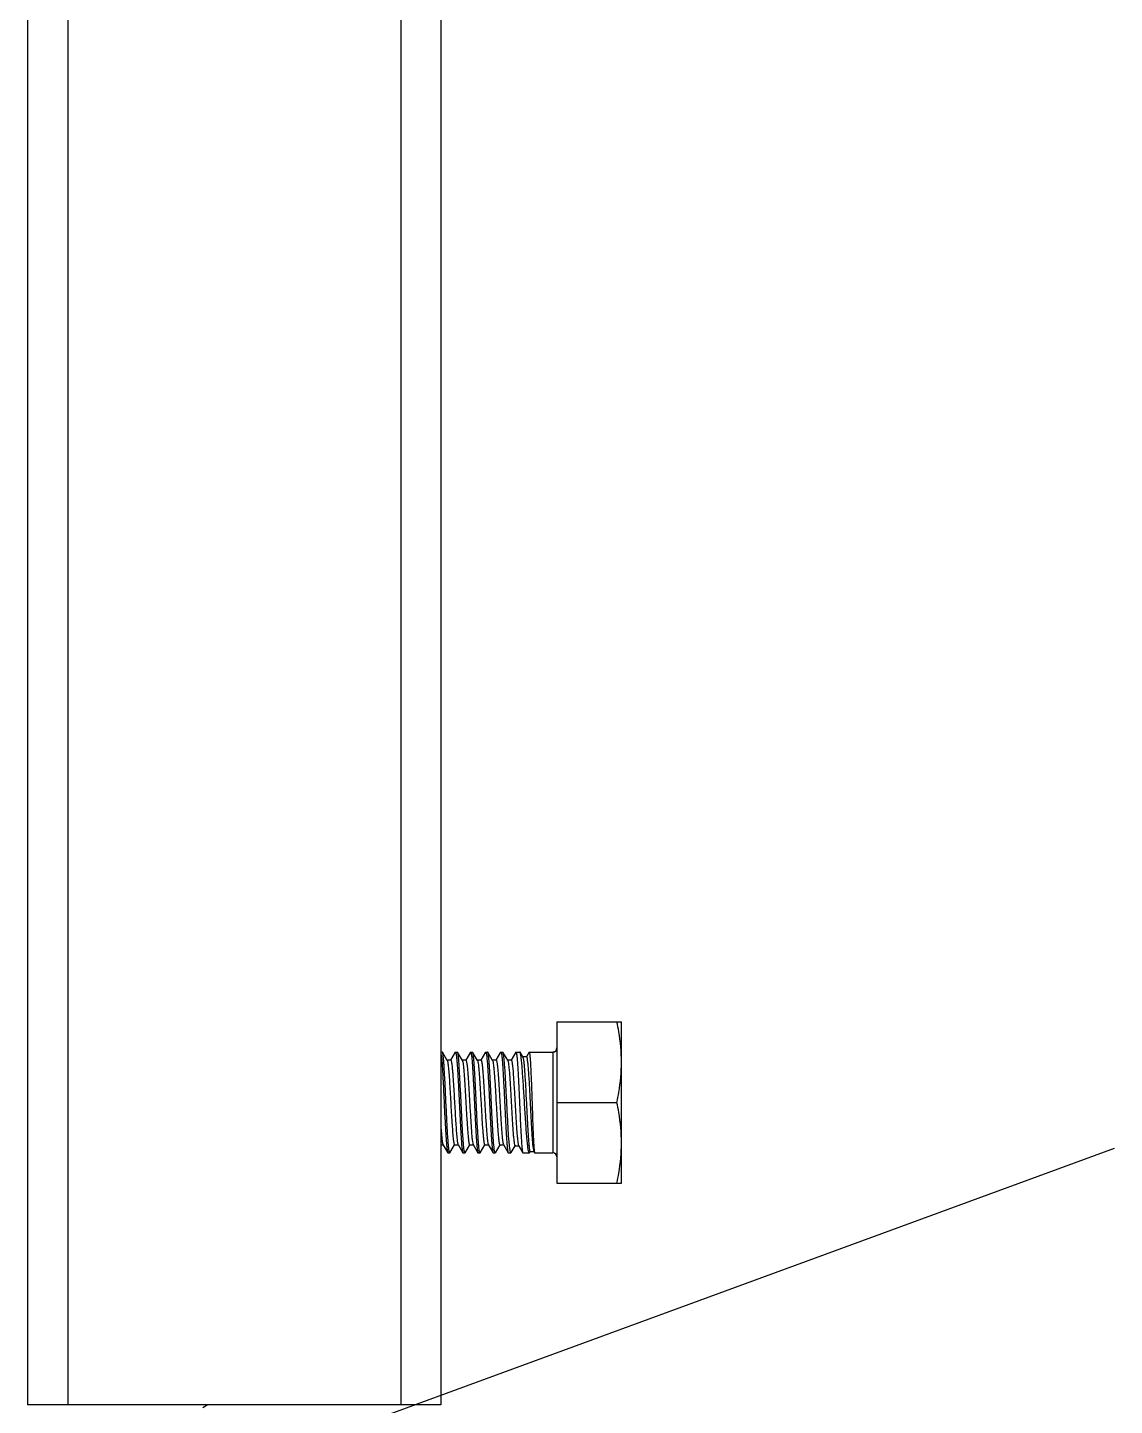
# Model space of a CAD drawing. Extents: x 1725261 to 1937680, y 860327 to 1571294.
# Drawn here: x 1839455 to 1840739, y 1249424 to 1251051 of the extents above; entities that cross this region are included whole.
import ezdxf

# ---------------------------------------------------------------- set-up
doc = ezdxf.new("R2010")
doc.units = 0
doc.header["$LTSCALE"] = 1000
doc.header["$MEASUREMENT"] = 0
doc.styles.get("Standard").update_dxf_attribs({"font": 'gbenor.shx', "bigfont": 'gbcbig.shx'})
doc.dimstyles.get("Standard").update_dxf_attribs({"dimtxt": 0.18, "dimasz": 0.18, "dimexe": 0.18, "dimexo": 0.0625, "dimgap": 0.09, "dimtad": 0, "dimtih": 1, "dimtoh": 1, "dimdec": 4, "dimzin": 0, "dimdsep": 46, "dimtxsty": 'Standard', "dimcen": 0.09, "dimadec": 0, "dimazin": 0, "dimtfac": 1, "dimtdec": 4, "dimtofl": 0, "dimtmove": 0, "dimatfit": 3, "dimfxl": 0, "dimtolj": 1, "dimtzin": 0, "dimarcsym": 0})

msp = doc.modelspace()

# ---------------------------------------------------------------- linework, layer by layer
at = {"linetype": 'Continuous'}
for p, q in [((1839455.3, 1253389.7), (1839455.3, 1249424.6)), ((1839502.9, 1253389.7), (1839502.9, 1249424.6)), ((1839895.9, 1253389.7), (1839895.9, 1249424.6)), ((1839943.5, 1253389.7), (1839943.5, 1249424.6)), ((1840080.4, 1249877), (1840156.6, 1249877)), ((1840080.4, 1249877), (1840080.4, 1249686.5)), ((1840156.6, 1249686.5), (1840156.6, 1249877)), ((1839943.5, 1249841.3), (1839945, 1249841.3)), ((1839950.8, 1249831.4), (1839945.2, 1249841.1)), ((1839955, 1249831.6), (1839950.7, 1249831.6)), ((1839960.4, 1249841.1), (1839954.9, 1249831.6)), ((1839960.4, 1249841.1), (1839960.6, 1249841.3)), ((1839960.6, 1249841.3), (1839962.8, 1249841.3)), ((1839963.1, 1249841.1), (1839962.8, 1249841.3)), ((1839968.7, 1249831.4), (1839963.1, 1249841.1)), ((1839972.9, 1249831.6), (1839968.5, 1249831.6)), ((1839978.2, 1249841.1), (1839972.7, 1249831.6)), ((1839978.2, 1249841.1), (1839978.5, 1249841.3)), ((1839978.5, 1249841.3), (1839980.7, 1249841.3)), ((1839980.9, 1249841.1), (1839980.7, 1249841.3)), ((1839986.5, 1249831.4), (1839980.9, 1249841.1)), ((1839990.7, 1249831.6), (1839986.4, 1249831.6)), ((1839996.1, 1249841.1), (1839990.6, 1249831.6)), ((1839996.1, 1249841.1), (1839996.3, 1249841.3)), ((1839996.3, 1249841.3), (1839998.5, 1249841.3)), ((1839998.8, 1249841.1), (1839998.5, 1249841.3)), ((1840004.4, 1249831.4), (1839998.8, 1249841.1)), ((1840008.6, 1249831.6), (1840004.3, 1249831.6)), ((1840004.4, 1249831.4), (1840004.5, 1249831.3)), ((1840013.9, 1249841.1), (1840008.4, 1249831.6)), ((1840013.9, 1249841.1), (1840014.2, 1249841.3)), ((1840014.2, 1249841.3), (1840016.5, 1249841.3)), ((1840016.7, 1249841.1), (1840016.5, 1249841.3)), ((1840022.3, 1249831.5), (1840016.7, 1249841.1)), ((1840026.4, 1249831.7), (1840022.1, 1249831.7)), ((1840031.8, 1249841.1), (1840026.3, 1249831.7)), ((1840031.8, 1249841.1), (1840032, 1249841.3)), ((1840032, 1249841.3), (1840036.5, 1249841.3)), ((1840036.9, 1249841), (1840036.5, 1249841.3)), ((1840040, 1249835.6), (1840036.9, 1249841)), ((1840044.4, 1249835.6), (1840040, 1249835.6)), ((1840040.2, 1249835.3), (1840040, 1249835.6)), ((1840044.3, 1249835.6), (1840044.2, 1249835.6)), ((1840047.5, 1249841.2), (1840044.3, 1249835.6)), ((1840047.5, 1249841.2), (1840047.6, 1249841.3)), ((1840047.6, 1249841.3), (1840075.6, 1249841.3)), ((1840075.6, 1249841.3), (1840075.6, 1249722.2)), ((1840080.4, 1249781.8), (1840151.2, 1249781.8)), ((1839943.5, 1249731.9), (1839945.9, 1249731.9)), ((1839945.8, 1249732.1), (1839951.4, 1249722.4)), ((1839951.4, 1249722.4), (1839951.7, 1249722.2)), ((1839951.7, 1249722.2), (1839953.9, 1249722.2)), ((1839954.1, 1249722.4), (1839953.9, 1249722.2)), ((1839954.1, 1249722.4), (1839959.6, 1249731.9)), ((1839959.5, 1249731.9), (1839963.8, 1249731.9)), ((1839963.7, 1249732.1), (1839969.3, 1249722.4)), ((1839969.3, 1249722.4), (1839969.5, 1249722.2)), ((1839969.5, 1249722.2), (1839971.8, 1249722.2)), ((1839972, 1249722.4), (1839971.8, 1249722.2)), ((1839972, 1249722.4), (1839977.5, 1249731.9)), ((1839977.3, 1249731.9), (1839981.7, 1249731.9)), ((1839981.5, 1249732.1), (1839987.1, 1249722.4)), ((1839987.1, 1249722.4), (1839987.4, 1249722.2)), ((1839987.4, 1249722.2), (1839989.6, 1249722.2)), ((1839989.9, 1249722.4), (1839989.6, 1249722.2)), ((1839989.9, 1249722.4), (1839995.3, 1249731.9)), ((1839995.2, 1249731.9), (1839999.5, 1249731.9)), ((1839999.4, 1249732.1), (1840005, 1249722.4)), ((1840005, 1249722.4), (1840005.2, 1249722.2)), ((1840005.2, 1249722.2), (1840007.5, 1249722.2)), ((1840007.7, 1249722.4), (1840007.5, 1249722.2)), ((1840007.7, 1249722.4), (1840013.2, 1249731.9)), ((1840013, 1249731.9), (1840017.4, 1249731.9)), ((1840017.1, 1249732.4), (1840017.2, 1249732.1)), ((1840017.2, 1249732.1), (1840022.9, 1249722.4)), ((1840022.9, 1249722.4), (1840023.1, 1249722.2)), ((1840023.1, 1249722.2), (1840026.1, 1249722.2)), ((1840026.4, 1249722.5), (1840026.1, 1249722.2)), ((1840026.4, 1249722.5), (1840031.1, 1249730.6)), ((1840030.9, 1249730.6), (1840035.3, 1249730.6)), ((1840035.1, 1249730.8), (1840040, 1249722.4)), ((1840040, 1249722.4), (1840040.2, 1249722.2)), ((1840040.2, 1249722.2), (1840047.9, 1249722.2)), ((1840048.3, 1249722.6), (1840047.9, 1249722.2)), ((1840048.3, 1249722.6), (1840048.9, 1249723.6)), ((1840048.8, 1249723.7), (1840053.2, 1249723.7)), ((1840053.1, 1249723.9), (1840054, 1249722.3)), ((1840054, 1249722.3), (1840054.1, 1249722.2)), ((1840054.1, 1249722.2), (1840075.6, 1249722.2)), ((1840080.4, 1249686.5), (1840156.6, 1249686.5)), ((1839943.5, 1249424.6), (1839455.3, 1249424.6)), ((1839662.4, 1249421.6), (1839667.5, 1249424.6))]:
    msp.add_line(p, q, dxfattribs=at)
for centre, start, end in [((1840075.6, 1249846.1), 270, 0), ((1840075.6, 1249717.5), 0, 90)]:
    msp.add_arc(centre, 4.76, start, end, dxfattribs=at)
for points, knots in [([(1840156.6, 1249829.4), (1840156.6, 1249841.4), (1840155.1, 1249857.4), (1840152.1, 1249873.1), (1840151.2, 1249877)], [0, 0, 0, 0, 0.749211, 1, 1, 1, 1]), ([(1839943.5, 1249839.2), (1839944, 1249836.6), (1839944.6, 1249829.5), (1839945.5, 1249816.7), (1839946.3, 1249800.2), (1839946.9, 1249788.1), (1839947.2, 1249781.8)], [0, 0, 0, 0, 0.140047, 0.370694, 0.667791, 1, 1, 1, 1]), ([(1839945.2, 1249841.1), (1839945.2, 1249841.1), (1839945.1, 1249841.2), (1839945, 1249841.3), (1839945, 1249841.3)], [0, 0, 0, 0, 0.33644, 1, 1, 1, 1]), ([(1839948.1, 1249807.9), (1839947.9, 1249812.2), (1839947.6, 1249818.3), (1839947.1, 1249825.9), (1839946.7, 1249830.6), (1839946.3, 1249834.5), (1839946, 1249837.6), (1839945.6, 1249839.6), (1839945.4, 1249840.7), (1839945.2, 1249841.1)], [0, 0, 0, 0, 0.384278, 0.548795, 0.691198, 0.809122, 0.900672, 0.964483, 1, 1, 1, 1]), ([(1839950.8, 1249831.4), (1839951, 1249831.1), (1839951.3, 1249830.1), (1839951.6, 1249828.3), (1839951.9, 1249825.8), (1839952.5, 1249821), (1839953.1, 1249813.6), (1839953.5, 1249807.2), (1839953.7, 1249803.7)], [0, 0, 0, 0, 0.038835, 0.104857, 0.1976, 0.315752, 0.620526, 1, 1, 1, 1]), ([(1839955, 1249831.6), (1839955.2, 1249831.6), (1839955.6, 1249830.8), (1839955.9, 1249829.5), (1839956.3, 1249827), (1839956.6, 1249823.8), (1839957, 1249819.7), (1839957.6, 1249812.9), (1839957.9, 1249807.5), (1839958.2, 1249803.7)], [0, 0, 0, 0, 0.022134, 0.075093, 0.160257, 0.276417, 0.421479, 0.592671, 1, 1, 1, 1]), ([(1839960.6, 1249841.3), (1839960.7, 1249841.3), (1839960.9, 1249841.1), (1839961.1, 1249840.3), (1839961.5, 1249838.6), (1839961.8, 1249835.8), (1839962.2, 1249831.9), (1839962.6, 1249827.1), (1839963, 1249821.4), (1839963.4, 1249814.9), (1839963.6, 1249810.3), (1839963.8, 1249807.9)], [0, 0, 0, 0, 0.007293, 0.021459, 0.073997, 0.159035, 0.275243, 0.420481, 0.591942, 0.786408, 1, 1, 1, 1]), ([(1839967.3, 1249781.8), (1839966.9, 1249789), (1839966.4, 1249799.5), (1839965.7, 1249812.9), (1839965.2, 1249821.6), (1839964.7, 1249828.9), (1839964.2, 1249834.6), (1839963.8, 1249838.3), (1839963.4, 1249840.2), (1839963.2, 1249840.9), (1839963.1, 1249841.1)], [0, 0, 0, 0, 0.363934, 0.530187, 0.678191, 0.802879, 0.899992, 0.966292, 0.987243, 1, 1, 1, 1]), ([(1839968.7, 1249831.4), (1839968.8, 1249831.2), (1839969, 1249830.6), (1839969.4, 1249828.8), (1839969.8, 1249825.5), (1839970.4, 1249820.4), (1839970.9, 1249814), (1839971.4, 1249806.3), (1839971.9, 1249797.8), (1839972.5, 1249788.7), (1839973, 1249779.3), (1839973.5, 1249770.1), (1839974.1, 1249761.2), (1839974.6, 1249753.1), (1839975.1, 1249746.1), (1839975.6, 1249740.3), (1839976.1, 1249736.4), (1839976.5, 1249734), (1839976.7, 1249732.9), (1839976.9, 1249732.2), (1839977.2, 1249731.9), (1839977.3, 1249731.9)], [0, 0, 0, 0, 0.007395, 0.019019, 0.054844, 0.106491, 0.172173, 0.249556, 0.335869, 0.428015, 0.522682, 0.616468, 0.706, 0.788063, 0.859716, 0.918399, 0.962047, 0.977755, 0.989231, 0.996485, 1, 1, 1, 1]), ([(1839972.9, 1249831.6), (1839973, 1249831.6), (1839973.2, 1249831.3), (1839973.4, 1249830.6), (1839973.7, 1249829.5), (1839974.1, 1249827.2), (1839974.6, 1249823.2), (1839975.1, 1249817.5), (1839975.6, 1249810.4), (1839976.1, 1249802.3), (1839976.7, 1249793.4), (1839977.2, 1249784.2), (1839977.7, 1249774.8), (1839978.3, 1249765.7), (1839978.8, 1249757.2), (1839979.3, 1249749.6), (1839979.8, 1249743.1), (1839980.3, 1249738), (1839980.8, 1249734.7), (1839981.2, 1249732.9), (1839981.4, 1249732.3), (1839981.5, 1249732.1)], [0, 0, 0, 0, 0.003516, 0.010771, 0.022251, 0.037961, 0.081618, 0.140314, 0.21198, 0.294058, 0.383605, 0.477402, 0.572078, 0.664229, 0.750542, 0.827917, 0.893586, 0.945213, 0.981012, 0.992619, 1, 1, 1, 1]), ([(1839978.5, 1249841.3), (1839978.6, 1249841.3), (1839978.8, 1249840.8), (1839979.1, 1249840), (1839979.3, 1249838.5), (1839979.6, 1249836.6), (1839979.9, 1249834.1), (1839980.3, 1249829.8), (1839980.7, 1249823.3), (1839981.3, 1249814.4), (1839981.8, 1249804.3), (1839982.4, 1249793.2), (1839982.7, 1249785.6), (1839982.9, 1249781.8)], [0, 0, 0, 0, 0.006687, 0.021748, 0.045922, 0.079138, 0.121135, 0.17154, 0.295605, 0.446631, 0.618866, 0.805704, 1, 1, 1, 1]), ([(1839985.2, 1249781.8), (1839984.8, 1249789), (1839984.3, 1249799.5), (1839983.6, 1249812.9), (1839983.1, 1249821.6), (1839982.6, 1249828.9), (1839982.1, 1249834.6), (1839981.6, 1249838.3), (1839981.2, 1249840.2), (1839981, 1249840.9), (1839980.9, 1249841.1)], [0, 0, 0, 0, 0.363936, 0.530191, 0.678194, 0.802878, 0.899991, 0.966291, 0.987243, 1, 1, 1, 1]), ([(1839986.5, 1249831.4), (1839986.7, 1249831.2), (1839986.9, 1249830.6), (1839987.3, 1249828.8), (1839987.7, 1249825.5), (1839988.2, 1249820.4), (1839988.7, 1249814), (1839989.3, 1249806.3), (1839989.8, 1249797.8), (1839990.3, 1249788.7), (1839990.9, 1249779.3), (1839991.4, 1249770.1), (1839991.9, 1249761.2), (1839992.4, 1249753.1), (1839993, 1249746.1), (1839993.5, 1249740.3), (1839993.9, 1249736.4), (1839994.3, 1249734), (1839994.6, 1249732.9), (1839994.8, 1249732.2), (1839995.1, 1249731.9), (1839995.2, 1249731.9)], [0, 0, 0, 0, 0.007397, 0.019019, 0.054844, 0.106491, 0.172173, 0.249556, 0.335869, 0.428015, 0.522683, 0.616468, 0.706, 0.788064, 0.859716, 0.918399, 0.962047, 0.977754, 0.989232, 0.996484, 1, 1, 1, 1]), ([(1839990.7, 1249831.6), (1839990.8, 1249831.6), (1839991.1, 1249831.3), (1839991.3, 1249830.6), (1839991.6, 1249829.5), (1839992, 1249827.2), (1839992.4, 1249823.2), (1839992.9, 1249817.5), (1839993.5, 1249810.4), (1839994, 1249802.3), (1839994.5, 1249793.4), (1839995, 1249784.2), (1839995.6, 1249774.8), (1839996.1, 1249765.7), (1839996.6, 1249757.2), (1839997.2, 1249749.6), (1839997.7, 1249743.1), (1839998.2, 1249738), (1839998.6, 1249734.7), (1839999, 1249732.9), (1839999.2, 1249732.3), (1839999.4, 1249732.1)], [0, 0, 0, 0, 0.003515, 0.010771, 0.022249, 0.037962, 0.081619, 0.140314, 0.21198, 0.294058, 0.383605, 0.477402, 0.572078, 0.664229, 0.750541, 0.827917, 0.893586, 0.945213, 0.981012, 0.992621, 1, 1, 1, 1]), ([(1839996.3, 1249841.3), (1839996.4, 1249841.3), (1839996.7, 1249840.8), (1839996.9, 1249840), (1839997.2, 1249838.5), (1839997.5, 1249836.6), (1839997.7, 1249834.1), (1839998.1, 1249829.8), (1839998.6, 1249823.3), (1839999.1, 1249814.4), (1839999.7, 1249804.3), (1840000.2, 1249793.2), (1840000.6, 1249785.6), (1840000.8, 1249781.8)], [0, 0, 0, 0, 0.006686, 0.021748, 0.045922, 0.079137, 0.121134, 0.171539, 0.2956, 0.446625, 0.618862, 0.805702, 1, 1, 1, 1]), ([(1840003, 1249781.8), (1840002.7, 1249789), (1840002.2, 1249799.5), (1840001.5, 1249812.9), (1840000.9, 1249821.6), (1840000.4, 1249828.9), (1839999.9, 1249834.6), (1839999.5, 1249838.3), (1839999.1, 1249840.2), (1839998.9, 1249840.9), (1839998.8, 1249841.1)], [0, 0, 0, 0, 0.363938, 0.530193, 0.678196, 0.802878, 0.89999, 0.96629, 0.987243, 1, 1, 1, 1]), ([(1840004.5, 1249831.3), (1840004.8, 1249830.7), (1840005.1, 1249828.8), (1840005.6, 1249825.1), (1840006.1, 1249819.9), (1840006.6, 1249813.4), (1840007.2, 1249805.7), (1840007.7, 1249797.2), (1840008.2, 1249788.1), (1840008.7, 1249778.8), (1840009.3, 1249769.7), (1840009.8, 1249760.9), (1840010.3, 1249752.9), (1840010.8, 1249745.9), (1840011.4, 1249740.2), (1840011.8, 1249736.3), (1840012.2, 1249734), (1840012.5, 1249732.9), (1840012.7, 1249732.2), (1840012.9, 1249731.9), (1840013, 1249731.9)], [0, 0, 0, 0, 0.020603, 0.057806, 0.110504, 0.176892, 0.254638, 0.340995, 0.432905, 0.527106, 0.620258, 0.709056, 0.790352, 0.861271, 0.919315, 0.962468, 0.977994, 0.989339, 0.996513, 1, 1, 1, 1]), ([(1840008.6, 1249831.6), (1840008.7, 1249831.6), (1840009, 1249831.3), (1840009.2, 1249830.7), (1840009.4, 1249829.6), (1840009.8, 1249827.3), (1840010.3, 1249823.5), (1840010.8, 1249817.9), (1840011.3, 1249811), (1840011.8, 1249803.1), (1840012.3, 1249794.4), (1840013, 1249782.3), (1840013.7, 1249770.2), (1840014.4, 1249758.5), (1840014.9, 1249750.8), (1840015.5, 1249744.2), (1840015.9, 1249738.9), (1840016.5, 1249735.1), (1840016.8, 1249733.1), (1840017.1, 1249732.4)], [0, 0, 0, 0, 0.003451, 0.010528, 0.02171, 0.037015, 0.079558, 0.136815, 0.206829, 0.287179, 0.375068, 0.467432, 0.652658, 0.739058, 0.81724, 0.884486, 0.938474, 0.977372, 1, 1, 1, 1]), ([(1840014.2, 1249841.3), (1840014.3, 1249841.3), (1840014.6, 1249840.8), (1840014.8, 1249840), (1840015.1, 1249838.5), (1840015.3, 1249836.6), (1840015.6, 1249834.1), (1840016, 1249829.8), (1840016.5, 1249823.3), (1840017, 1249814.4), (1840017.5, 1249804.3), (1840018.1, 1249793.2), (1840018.5, 1249785.6), (1840018.6, 1249781.8)], [0, 0, 0, 0, 0.006686, 0.021748, 0.045923, 0.079138, 0.121135, 0.171539, 0.295599, 0.446623, 0.618861, 0.805701, 1, 1, 1, 1]), ([(1840021.2, 1249781.8), (1840020.8, 1249789), (1840020.3, 1249799.5), (1840019.5, 1249812.9), (1840019, 1249821.6), (1840018.4, 1249828.9), (1840017.9, 1249834.6), (1840017.5, 1249838.2), (1840017, 1249840.2), (1840016.8, 1249840.9), (1840016.7, 1249841.1)], [0, 0, 0, 0, 0.36329, 0.529314, 0.6772, 0.8019, 0.899174, 0.965796, 0.986969, 1, 1, 1, 1]), ([(1840022.3, 1249831.5), (1840022.4, 1249831.3), (1840022.6, 1249830.7), (1840023, 1249828.8), (1840023.4, 1249825.5), (1840024, 1249820.3), (1840024.5, 1249813.7), (1840025, 1249805.9), (1840025.6, 1249797.2), (1840026.1, 1249788), (1840026.6, 1249778.5), (1840027.2, 1249769.1), (1840027.7, 1249760.2), (1840028.2, 1249752), (1840028.7, 1249744.8), (1840029.3, 1249739), (1840029.7, 1249735.1), (1840030.1, 1249732.8), (1840030.4, 1249731.6), (1840030.6, 1249730.9), (1840030.8, 1249730.6), (1840030.9, 1249730.6)], [0, 0, 0, 0, 0.007409, 0.01909, 0.055149, 0.107148, 0.173245, 0.251046, 0.337725, 0.430132, 0.524922, 0.618672, 0.708016, 0.789761, 0.861007, 0.919255, 0.962504, 0.978047, 0.989392, 0.996551, 1, 1, 1, 1]), ([(1840026.4, 1249831.7), (1840026.6, 1249831.7), (1840026.8, 1249831.4), (1840027, 1249830.7), (1840027.3, 1249829.5), (1840027.7, 1249827.2), (1840028.2, 1249823.1), (1840028.7, 1249817.2), (1840029.2, 1249810), (1840029.7, 1249801.8), (1840030.3, 1249792.8), (1840030.8, 1249783.3), (1840031.3, 1249773.9), (1840031.9, 1249764.7), (1840032.4, 1249756), (1840032.9, 1249748.3), (1840033.5, 1249741.8), (1840034, 1249736.7), (1840034.4, 1249733.4), (1840034.8, 1249731.6), (1840035, 1249731), (1840035.1, 1249730.8)], [0, 0, 0, 0, 0.003529, 0.010847, 0.022435, 0.038293, 0.08234, 0.141503, 0.213655, 0.296174, 0.386062, 0.480058, 0.574763, 0.666765, 0.752768, 0.829708, 0.894868, 0.945981, 0.981331, 0.99276, 1, 1, 1, 1]), ([(1840032, 1249841.3), (1840032.1, 1249841.3), (1840032.4, 1249840.8), (1840032.6, 1249840), (1840032.8, 1249838.5), (1840033.1, 1249836.6), (1840033.3, 1249834.1), (1840033.7, 1249829.8), (1840034.2, 1249823.3), (1840034.7, 1249814.4), (1840035.2, 1249804.3), (1840035.7, 1249793.2), (1840036, 1249785.6), (1840036.2, 1249781.8)], [0, 0, 0, 0, 0.006577, 0.021598, 0.045743, 0.078947, 0.120936, 0.171341, 0.295421, 0.446481, 0.618759, 0.805647, 1, 1, 1, 1]), ([(1840042.1, 1249781.8), (1840041.7, 1249788.9), (1840041, 1249799.3), (1840040.1, 1249812.6), (1840039.5, 1249821.2), (1840038.9, 1249828.6), (1840038.3, 1249834.3), (1840037.7, 1249838), (1840037.3, 1249840), (1840037, 1249840.7), (1840036.9, 1249841)], [0, 0, 0, 0, 0.359931, 0.524763, 0.672002, 0.796741, 0.894844, 0.963163, 0.985535, 1, 1, 1, 1]), ([(1840040.2, 1249835.3), (1840040.3, 1249835.1), (1840040.5, 1249834.4), (1840040.9, 1249832.4), (1840041.4, 1249828.7), (1840041.9, 1249822.9), (1840042.4, 1249815.5), (1840043, 1249806.8), (1840043.5, 1249797.1), (1840044, 1249786.8), (1840044.6, 1249776.3), (1840045.1, 1249765.9), (1840045.6, 1249756), (1840046.2, 1249747), (1840046.7, 1249739.2), (1840047.2, 1249732.9), (1840047.6, 1249728.6), (1840048, 1249726), (1840048.3, 1249724.8), (1840048.5, 1249724.1), (1840048.7, 1249723.7), (1840048.8, 1249723.7)], [0, 0, 0, 0, 0.007107, 0.018639, 0.0548, 0.107312, 0.174177, 0.252841, 0.34033, 0.433375, 0.528546, 0.622381, 0.711512, 0.792794, 0.863403, 0.920942, 0.963521, 0.978774, 0.989867, 0.996808, 1, 1, 1, 1]), ([(1840044.4, 1249835.6), (1840044.5, 1249835.6), (1840044.8, 1249835.1), (1840045, 1249834.4), (1840045.2, 1249833), (1840045.6, 1249830.3), (1840046.1, 1249825.8), (1840046.6, 1249819.1), (1840047.2, 1249811), (1840047.7, 1249801.7), (1840048.3, 1249791.6), (1840048.8, 1249781.2), (1840049.3, 1249770.7), (1840049.9, 1249760.5), (1840050.4, 1249751.1), (1840050.9, 1249742.7), (1840051.4, 1249735.6), (1840051.9, 1249730.1), (1840052.4, 1249726.6), (1840052.8, 1249724.7), (1840052.9, 1249724.1), (1840053.1, 1249723.9)], [0, 0, 0, 0, 0.00344, 0.010899, 0.022787, 0.039077, 0.08427, 0.144807, 0.218371, 0.302169, 0.393053, 0.48765, 0.582499, 0.674175, 0.759417, 0.835242, 0.899047, 0.9487, 0.982621, 0.993382, 1, 1, 1, 1]), ([(1840047.6, 1249841.3), (1840047.7, 1249841.3), (1840047.9, 1249840.8), (1840048.1, 1249840), (1840048.3, 1249838.5), (1840048.5, 1249836.6), (1840048.7, 1249834.1), (1840049, 1249829.8), (1840049.4, 1249823.3), (1840049.8, 1249814.4), (1840050.2, 1249804.3), (1840050.6, 1249793.2), (1840050.9, 1249785.6), (1840051, 1249781.8)], [0, 0, 0, 0, 0.006021, 0.020821, 0.044863, 0.078011, 0.119986, 0.170402, 0.294571, 0.445788, 0.618273, 0.805395, 1, 1, 1, 1]), ([(1840151.2, 1249781.8), (1840152.1, 1249785.7), (1840155.1, 1249801.4), (1840156.6, 1249817.4), (1840156.6, 1249829.4)], [0, 0, 0, 0, 0.250789, 1, 1, 1, 1]), ([(1839949.4, 1249781.8), (1839949.3, 1249784), (1839948.9, 1249792.7), (1839948.5, 1249801.4), (1839948.1, 1249807.9)], [0, 0, 0, 0, 0.258222, 1, 1, 1, 1]), ([(1839953.7, 1249803.7), (1839954, 1249799.7), (1839954.4, 1249791.5), (1839955.1, 1249779.2), (1839955.8, 1249767.1), (1839956.5, 1249755.9), (1839957.1, 1249747.5), (1839957.6, 1249741.8), (1839958, 1249738.4), (1839958.3, 1249735.7), (1839958.7, 1249733.7), (1839959, 1249732.6), (1839959.3, 1249731.9), (1839959.5, 1249731.9)], [0, 0, 0, 0, 0.165501, 0.339784, 0.511803, 0.670616, 0.80615, 0.862438, 0.909852, 0.947659, 0.975319, 0.992557, 1, 1, 1, 1]), ([(1839958.2, 1249803.7), (1839958.7, 1249795.9), (1839959.3, 1249784.2), (1839960.2, 1249768.8), (1839960.9, 1249757.9), (1839961.5, 1249748.4), (1839962.1, 1249741.6), (1839962.6, 1249737.3), (1839962.9, 1249734.9), (1839963.2, 1249733.3), (1839963.5, 1249732.4), (1839963.7, 1249732.1)], [0, 0, 0, 0, 0.324453, 0.489839, 0.64461, 0.779868, 0.887864, 0.929656, 0.962499, 0.985988, 1, 1, 1, 1]), ([(1839963.8, 1249807.9), (1839963.9, 1249805.8), (1839964.3, 1249797.1), (1839964.7, 1249788.4), (1839965.1, 1249781.8)], [0, 0, 0, 0, 0.238495, 1, 1, 1, 1]), ([(1839947.2, 1249781.8), (1839947.5, 1249774.5), (1839948, 1249764), (1839948.8, 1249750.6), (1839949.3, 1249741.9), (1839949.8, 1249734.6), (1839950.3, 1249728.9), (1839950.7, 1249725.2), (1839951.1, 1249723.3), (1839951.3, 1249722.6), (1839951.4, 1249722.4)], [0, 0, 0, 0, 0.363997, 0.530272, 0.678287, 0.802974, 0.90007, 0.966338, 0.987267, 1, 1, 1, 1]), ([(1839953.9, 1249722.2), (1839953.8, 1249722.2), (1839953.5, 1249722.7), (1839953.3, 1249723.5), (1839953, 1249725), (1839952.8, 1249726.9), (1839952.5, 1249729.4), (1839952.1, 1249733.7), (1839951.6, 1249740.2), (1839951.1, 1249749.1), (1839950.5, 1249759.3), (1839950, 1249770.3), (1839949.6, 1249777.9), (1839949.4, 1249781.8)], [0, 0, 0, 0, 0.006687, 0.021749, 0.045924, 0.07914, 0.121138, 0.171544, 0.295611, 0.44664, 0.618872, 0.805705, 1, 1, 1, 1]), ([(1839965.1, 1249781.8), (1839965.4, 1249774.5), (1839965.9, 1249764), (1839966.6, 1249750.6), (1839967.1, 1249741.9), (1839967.6, 1249734.6), (1839968.1, 1249728.9), (1839968.6, 1249725.2), (1839969, 1249723.3), (1839969.2, 1249722.6), (1839969.3, 1249722.4)], [0, 0, 0, 0, 0.363992, 0.530264, 0.678281, 0.802969, 0.900068, 0.966337, 0.987267, 1, 1, 1, 1]), ([(1839971.8, 1249722.2), (1839971.6, 1249722.2), (1839971.4, 1249722.7), (1839971.2, 1249723.5), (1839970.9, 1249725), (1839970.6, 1249726.9), (1839970.3, 1249729.4), (1839969.9, 1249733.7), (1839969.5, 1249740.2), (1839968.9, 1249749.1), (1839968.4, 1249759.3), (1839967.8, 1249770.3), (1839967.5, 1249777.9), (1839967.3, 1249781.8)], [0, 0, 0, 0, 0.006687, 0.02175, 0.045925, 0.079141, 0.121139, 0.171544, 0.29561, 0.446639, 0.618874, 0.805705, 1, 1, 1, 1]), ([(1839982.9, 1249781.8), (1839983.3, 1249774.5), (1839983.8, 1249764), (1839984.5, 1249750.6), (1839985, 1249741.9), (1839985.5, 1249734.6), (1839986, 1249728.9), (1839986.4, 1249725.2), (1839986.8, 1249723.3), (1839987, 1249722.6), (1839987.1, 1249722.4)], [0, 0, 0, 0, 0.36399, 0.530265, 0.678283, 0.80297, 0.900067, 0.966336, 0.987267, 1, 1, 1, 1]), ([(1839989.6, 1249722.2), (1839989.5, 1249722.2), (1839989.2, 1249722.7), (1839989, 1249723.5), (1839988.7, 1249725), (1839988.5, 1249726.9), (1839988.2, 1249729.4), (1839987.8, 1249733.7), (1839987.3, 1249740.2), (1839986.8, 1249749.1), (1839986.2, 1249759.3), (1839985.7, 1249770.3), (1839985.3, 1249777.9), (1839985.2, 1249781.8)], [0, 0, 0, 0, 0.006687, 0.02175, 0.045926, 0.079142, 0.121139, 0.171543, 0.295606, 0.446635, 0.618871, 0.805705, 1, 1, 1, 1]), ([(1840000.8, 1249781.8), (1840001.1, 1249774.5), (1840001.6, 1249764), (1840002.3, 1249750.6), (1840002.8, 1249741.9), (1840003.4, 1249734.6), (1840003.9, 1249728.9), (1840004.3, 1249725.2), (1840004.7, 1249723.3), (1840004.9, 1249722.6), (1840005, 1249722.4)], [0, 0, 0, 0, 0.363992, 0.53027, 0.678287, 0.802972, 0.900066, 0.966335, 0.987267, 1, 1, 1, 1]), ([(1840007.5, 1249722.2), (1840007.3, 1249722.2), (1840007.1, 1249722.7), (1840006.9, 1249723.5), (1840006.6, 1249725), (1840006.3, 1249726.9), (1840006.1, 1249729.4), (1840005.7, 1249733.7), (1840005.2, 1249740.2), (1840004.7, 1249749.1), (1840004.1, 1249759.3), (1840003.6, 1249770.3), (1840003.2, 1249777.9), (1840003, 1249781.8)], [0, 0, 0, 0, 0.006687, 0.021749, 0.045924, 0.07914, 0.121137, 0.17154, 0.295601, 0.446627, 0.618864, 0.805703, 1, 1, 1, 1]), ([(1840018.6, 1249781.8), (1840019, 1249774.5), (1840019.5, 1249764), (1840020.2, 1249750.6), (1840020.7, 1249741.9), (1840021.2, 1249734.6), (1840021.7, 1249728.9), (1840022.1, 1249725.2), (1840022.5, 1249723.3), (1840022.7, 1249722.6), (1840022.9, 1249722.4)], [0, 0, 0, 0, 0.363998, 0.530276, 0.678291, 0.802973, 0.900067, 0.966336, 0.987267, 1, 1, 1, 1]), ([(1840026.1, 1249722.2), (1840025.9, 1249722.2), (1840025.6, 1249722.7), (1840025.4, 1249723.5), (1840025.1, 1249725), (1840024.7, 1249727.9), (1840024.1, 1249732.9), (1840023.5, 1249740.2), (1840022.9, 1249749.1), (1840022.4, 1249759.3), (1840021.8, 1249770.3), (1840021.4, 1249777.9), (1840021.2, 1249781.8)], [0, 0, 0, 0, 0.007081, 0.022303, 0.046557, 0.07981, 0.172207, 0.296205, 0.44712, 0.619207, 0.805877, 1, 1, 1, 1]), ([(1840036.2, 1249781.8), (1840036.5, 1249774.5), (1840037, 1249763.9), (1840037.6, 1249750.4), (1840038.1, 1249741.7), (1840038.6, 1249734.4), (1840039, 1249729.3), (1840039.3, 1249726.1), (1840039.5, 1249724.4), (1840039.8, 1249723.2), (1840039.9, 1249722.6), (1840040, 1249722.4)], [0, 0, 0, 0, 0.366142, 0.533181, 0.681612, 0.806274, 0.90284, 0.939518, 0.968031, 0.988196, 1, 1, 1, 1]), ([(1840047.9, 1249722.2), (1840047.8, 1249722.2), (1840047.4, 1249722.7), (1840047.1, 1249723.5), (1840046.7, 1249725), (1840046.2, 1249727.9), (1840045.6, 1249732.9), (1840044.9, 1249740.2), (1840044.2, 1249749.1), (1840043.5, 1249759.3), (1840042.8, 1249770.3), (1840042.3, 1249777.9), (1840042.1, 1249781.8)], [0, 0, 0, 0, 0.007835, 0.023392, 0.047821, 0.08116, 0.173569, 0.297436, 0.448123, 0.619913, 0.806242, 1, 1, 1, 1]), ([(1840051, 1249781.8), (1840051.1, 1249778), (1840051.4, 1249770.7), (1840051.7, 1249760), (1840052.1, 1249750.1), (1840052.5, 1249741.3), (1840052.8, 1249734), (1840053.2, 1249728.9), (1840053.4, 1249725.8), (1840053.6, 1249724.2), (1840053.8, 1249723.1), (1840053.9, 1249722.5), (1840054, 1249722.3)], [0, 0, 0, 0, 0.188442, 0.370144, 0.538605, 0.687798, 0.812406, 0.907981, 0.943781, 0.971161, 0.989909, 1, 1, 1, 1]), ([(1840156.6, 1249734.1), (1840156.6, 1249746.1), (1840155.1, 1249762.1), (1840152.1, 1249777.8), (1840151.2, 1249781.8)], [0, 0, 0, 0, 0.749211, 1, 1, 1, 1]), ([(1839943.5, 1249751.2), (1839943.7, 1249748.8), (1839944, 1249744.4), (1839944.5, 1249738.7), (1839945, 1249735), (1839945.4, 1249733), (1839945.7, 1249732.3), (1839945.8, 1249732.1)], [0, 0, 0, 0, 0.381828, 0.682922, 0.89127, 0.958208, 1, 1, 1, 1]), ([(1840151.2, 1249686.5), (1840152.1, 1249690.4), (1840155.1, 1249706.1), (1840156.6, 1249722.2), (1840156.6, 1249734.1)], [0, 0, 0, 0, 0.250789, 1, 1, 1, 1])]:
    msp.add_open_spline(points, degree=3, knots=knots, dxfattribs=at)

# ---------------------------------------------------------------- leaders
msp.add_leader([(1839658.2, 1249331.8), (1840738.7, 1249727.6)], dimstyle='Standard', override={"dimgap": 20, "dimtad": 0})

doc.saveas('drawing.dxf')
